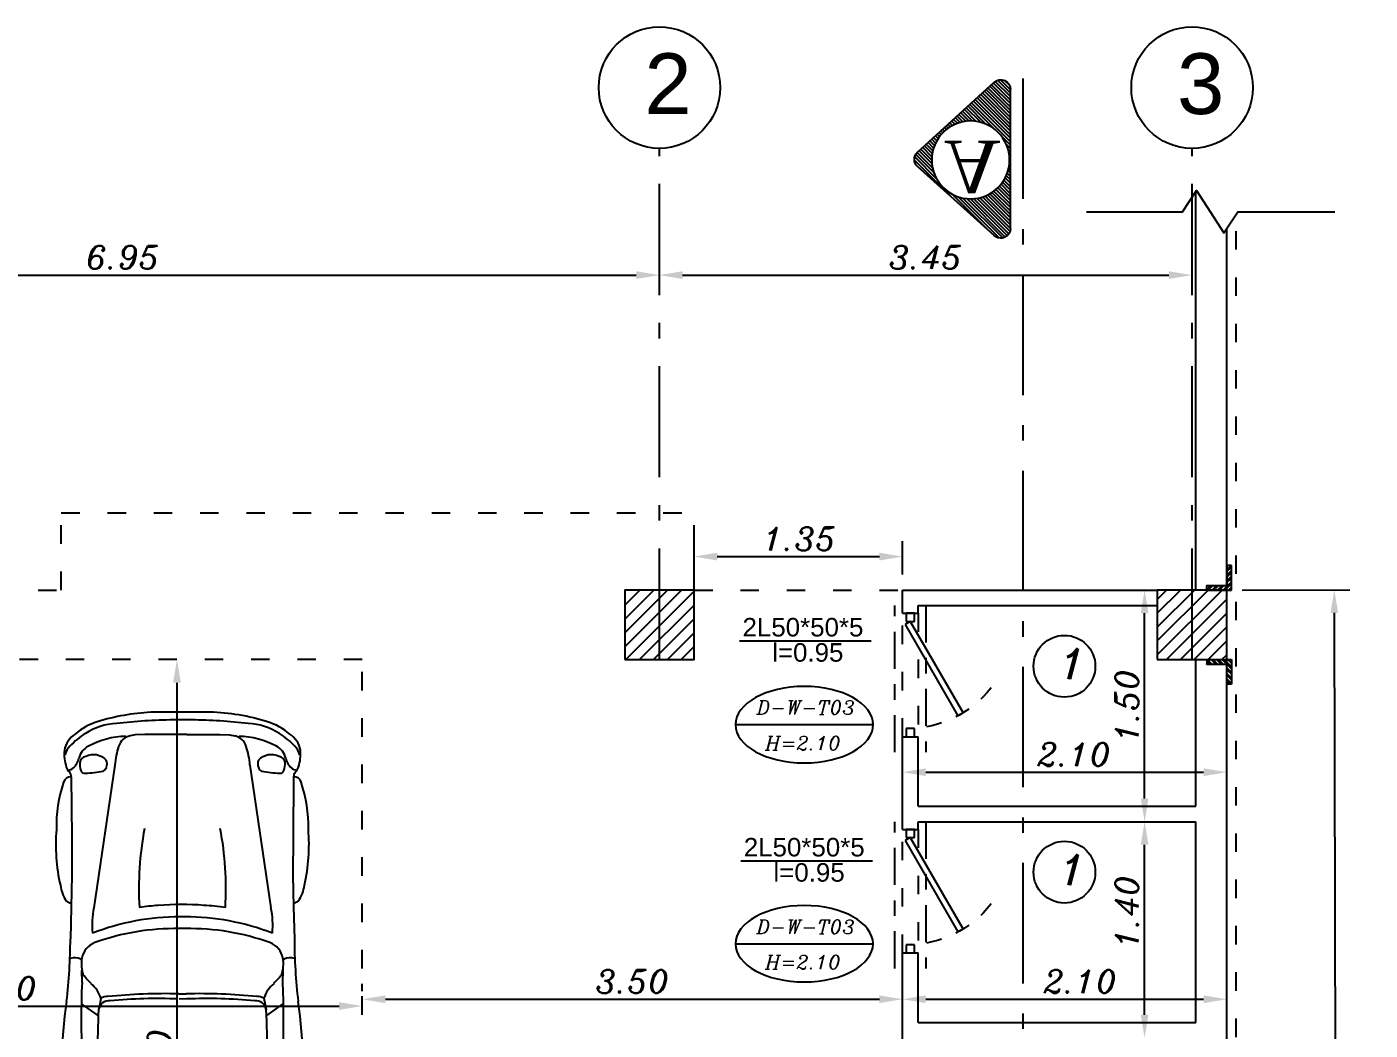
# Model space of a CAD drawing. Header units: millimetres. Extents: x 577 to 2337, y 236 to 943.
# Drawn here: x 1050.64 to 1059.34, y 410.11 to 416.61 of the extents above; entities that cross this region are included whole.
import ezdxf

# ---------------------------------------------------------------- set-up
doc = ezdxf.new("R2010")
doc.units = ezdxf.units.MM
doc.header["$LTSCALE"] = 0.01
doc.linetypes.add('ACAD_ISO03W100', pattern=[30, 12, -18])
doc.linetypes.add('ACAD_ISO10W100', pattern=[18, 12, -3, 0, -3])
for name, color, linetype in [('01-Plan', 1, 'Continuous'), ('03-Ax', 4, 'Continuous'), ('04-Door', 4, 'Continuous'), ('05-Dim', 5, 'Continuous'), ('06-Furn', 4, 'Continuous'), ('07-Text', 3, 'Continuous'), ('09-Sect', 1, 'Continuous'), ('10-coulm', 7, 'Continuous'), ('12-Nal dargah', 3, 'Continuous'), ('15-Window', 4, 'Continuous'), ('18-Maharband', 4, 'Continuous')]:
    doc.layers.add(name, color=color, linetype=linetype)
doc.styles.add('2', font='BHoma.ttf')
doc.styles.get("Standard").update_dxf_attribs({"font": 'italic.shx'})
doc.styles.add('text', font='BBadr.ttf', dxfattribs={"height": 0.2})
doc.dimstyles.new('ISO-25', dxfattribs={"dimtxt": 0.15, "dimasz": 0.15, "dimexe": 0.1, "dimexo": 0.1, "dimgap": 0.04, "dimtad": 1, "dimzin": 1, "dimdsep": 46, "dimtxsty": 'Standard', "dimcen": 0.3, "dimadec": 0, "dimazin": 0, "dimtfac": 1, "dimtmove": 0, "dimatfit": 3, "dimfxl": 1, "dimarcsym": 0})

# ---------------------------------------------------------------- blocks, each defined once
blk = doc.blocks.new('*D446')
at = {"layer": '05-Dim', "color": 0, "lineweight": -2, "transparency": 16777216}
for p, q in [((1058.5112, 412.9607), (1059.2073, 412.9622)), ((1059.1077, 412.8119), (1059.1419, 396.6715)), ((1058.5461, 396.5202), (1059.2423, 396.5217))]:
    blk.add_line(p, q, dxfattribs=at)
at = {"layer": '05-Dim', "color": 0, "transparency": 16777216}
for points in [[(1059.1327, 412.812), (1059.0827, 412.8119), (1059.1073, 412.9619)], [(1059.1669, 396.6715), (1059.1169, 396.6714), (1059.1423, 396.5215)]]:
    blk.add_solid(points, dxfattribs=at)
at = {"layer": 'Defpoints', "color": 0, "transparency": 16777216}
for p in [(1058.4112, 412.9605), (1058.4461, 396.52), (1059.1423, 396.5215)]:
    blk.add_point(p, dxfattribs=at)
at = {"layer": '05-Dim', "color": 0, "transparency": 16777216, "insert": (1059.2407, 404.319), "char_height": 0.15, "attachment_point": 5, "rotation": 270.12169}
blk.add_mtext('16.44', dxfattribs=at)
blk = doc.blocks.new('co2')
at = {"layer": '10-coulm'}
h = blk.add_hatch(dxfattribs=at)
h.set_pattern_fill('ANSI31', color=5, scale=0.02, style=0)
h.set_pattern_definition([(45, (-770.14033, -706.21029), (-0.0449012806, 0.0449012806), [])])
h.paths.add_polyline_path([(0, 0), (0.45, 0), (0.45, 0.45), (0, 0.45)])
at = {"layer": '10-coulm', "color": 7}
blk.add_lwpolyline([(0, 0), (0.45, 0), (0.45, 0.45), (0, 0.45)], close=True, dxfattribs=at)
blk = doc.blocks.new('caaar')
at = {"layer": '06-Furn', "color": 234, "linetype": 'Continuous'}
for p, q in [((863.9568, 647.351), (864.1217, 647.3802)), ((864.1217, 647.3802), (864.2747, 647.4019)), ((864.2747, 647.4019), (864.4334, 647.4142)), ((864.3798, 647.4232), (864.4051, 647.4121)), ((864.4851, 647.4151), (864.4915, 647.4211)), ((865.5385, 647.3859), (865.5376, 647.3893)), ((865.8866, 647.3804), (865.6712, 647.3862)), ((866.1065, 647.3759), (865.8866, 647.3804)), ((866.3624, 647.3772), (866.1065, 647.3759)), ((866.7719, 647.3805), (866.3624, 647.3772)), ((863.5831, 647.3425), (863.5661, 647.3236)), ((864.4758, 647.2752), (864.4883, 647.2633)), ((864.486, 647.2531), (864.4883, 647.2633)), ((865.1509, 647.1976), (865.2303, 647.3104)), ((865.3756, 647.3066), (865.4557, 647.3092)), ((865.5341, 647.3156), (865.5307, 647.3094)), ((863.2074, 647.2371), (863.2471, 647.2507)), ((864.1848, 647.1874), (864.1817, 647.189)), ((865.2264, 647.1864), (865.1913, 647.1941)), ((865.2683, 647.1793), (865.2264, 647.1864)), ((866.8526, 647.0839), (865.8833, 647.227)), ((863.0329, 646.9902), (863.0559, 647.0855)), ((863.0655, 647.112), (863.0559, 647.0855)), ((863.4085, 647.1029), (863.1285, 647.0653)), ((863.5127, 647.1182), (863.4085, 647.1029)), ((863.483, 647.0728), (863.4882, 647.0807)), ((863.6272, 647.1246), (863.5127, 647.1182)), ((863.5391, 647.0684), (863.5459, 647.0866)), ((863.5876, 647.0632), (863.5978, 647.0879)), ((863.7624, 647.1179), (863.7759, 647.1226)), ((863.03, 646.9634), (863.0329, 646.9902)), ((863.4774, 647.0593), (863.483, 647.0728)), ((863.5745, 647.0148), (863.5876, 647.0632)), ((867.058, 646.9451), (867.0513, 646.9801)), ((867.0599, 646.8796), (867.058, 646.9451)), ((863.3813, 646.8236), (863.3724, 646.689)), ((863.4334, 646.8057), (863.4264, 646.688)), ((867.0594, 646.6552), (867.0599, 646.8796)), ((867.2125, 646.4392), (867.2114, 646.8401)), ((863.0113, 646.6391), (863.0113, 646.6103)), ((863.0886, 646.6542), (863.0886, 646.5952)), ((864.2544, 646.658), (864.2544, 646.5914)), ((865.2629, 646.5944), (865.2623, 646.6469)), ((865.298, 646.6494), (865.298, 646.6)), ((865.7409, 646.6038), (865.7409, 646.6456)), ((865.8212, 646.6084), (865.8212, 646.641)), ((867.0594, 646.5943), (867.0594, 646.6552)), ((867.1593, 646.5632), (867.1593, 646.6863)), ((863.3813, 646.4259), (863.3744, 646.5312)), ((863.4334, 646.4438), (863.4278, 646.5384)), ((867.0594, 646.5943), (867.0599, 646.3699)), ((867.0599, 646.3699), (867.058, 646.3043)), ((863.03, 646.2861), (863.0329, 646.2593)), ((863.0329, 646.2593), (863.0559, 646.1639)), ((867.058, 646.3043), (867.0513, 646.2694)), ((863.0655, 646.1375), (863.0559, 646.1639)), ((863.4085, 646.1466), (863.1285, 646.1841)), ((863.4774, 646.1901), (863.483, 646.1766)), ((863.483, 646.1766), (863.4882, 646.1688)), ((863.5391, 646.181), (863.5459, 646.1629)), ((863.5745, 646.2346), (863.5876, 646.1863)), ((863.5876, 646.1863), (863.5978, 646.1616)), ((866.8526, 646.1656), (865.8833, 646.0225)), ((863.5127, 646.1312), (863.4085, 646.1466)), ((863.6272, 646.1248), (863.5127, 646.1312)), ((863.7624, 646.1316), (863.7759, 646.1268)), ((863.2074, 646.0124), (863.2471, 645.9988)), ((864.1848, 646.062), (864.1817, 646.0604)), ((864.4758, 645.9743), (864.4883, 645.9861)), ((864.486, 645.9963), (864.4883, 645.9861)), ((865.1509, 646.0519), (865.2303, 645.939)), ((865.2264, 646.063), (865.1913, 646.0553)), ((865.2683, 646.0702), (865.2264, 646.063)), ((863.5831, 645.9069), (863.5661, 645.9259)), ((863.9568, 645.8985), (864.1217, 645.8692)), ((865.3756, 645.9429), (865.4557, 645.9403)), ((865.5341, 645.9339), (865.5307, 645.9401)), ((864.1217, 645.8692), (864.2747, 645.8476)), ((864.2747, 645.8476), (864.4334, 645.8352)), ((864.3798, 645.8262), (864.4051, 645.8373)), ((864.4851, 645.8343), (864.4915, 645.8283)), ((865.5385, 645.8635), (865.5376, 645.8601)), ((865.8866, 645.8691), (865.6712, 645.8633)), ((866.1065, 645.8736), (865.8866, 645.8691)), ((866.3624, 645.8723), (866.1065, 645.8736)), ((866.7719, 645.8689), (866.3624, 645.8723))]:
    blk.add_line(p, q, dxfattribs=at)
for centre, radius, start, end in [((863.8247, 647.2891), 0.1803, 93.99193, 128.63208), ((864.0257, 644.7943), 2.6832, 88.06932, 94.56623), ((864.0885, 646.6526), 0.8239, 69.29627, 88.08103), ((864.8321, 644.6905), 2.7528, 81.34688, 98.32675), ((866.0613, 647.2285), 0.2268, 96.39258, 125.87752), ((866.3103, 646.2738), 1.2116, 85.06333, 103.0814), ((866.4413, 646.5794), 0.9019, 70.95892, 91.69724), ((863.2502, 647.9727), 0.7127, 297.84555, 310.39857), ((863.8021, 647.9675), 0.6356, 266.85829, 284.09102), ((864.5429, 647.341), 0.094, 127.93733, 224.45152), ((865.6747, 650.9653), 3.5791, 263.12392, 269.94345), ((865.4295, 647.3574), 0.1126, 338.18044, 14.65894), ((866.0021, 647.3594), 0.0908, 144.3579, 165.14223), ((866.7236, 647.385), 0.0484, 354.72897, 75.79235), ((866.7705, 647.4414), 0.0609, 271.28967, 302.9705), ((866.8505, 647.3576), 0.0571, 101.17103, 145.09831), ((866.8791, 647.4053), 0.0601, 182.11003, 221.91059), ((866.922, 647.443), 0.1171, 221.62624, 258.76336), ((866.9261, 647.1556), 0.2722, 84.12283, 108.58097), ((866.8974, 647.3081), 0.1161, 44.41127, 78.23062), ((866.9282, 647.269), 0.1595, 32.40272, 80.70154), ((866.6606, 647.0371), 0.4757, 31.29988, 47.77014), ((866.7472, 647.0807), 0.4179, 17.07271, 40.9279), ((863.3602, 647.0469), 0.2325, 114.3046, 175.44687), ((863.7363, 645.8003), 1.5328, 88.84266, 107.92406), ((865.1348, 642.8176), 4.4954, 86.92923, 99.75241), ((864.8875, 647.8193), 0.7478, 309.89434, 315.81362), ((865.501, 647.0777), 0.2336, 80.30066, 109.3327), ((865.5158, 647.1714), 0.1388, 20.45359, 79.81091), ((866.8231, 647.2892), 0.0264, 106.71716, 187.7191), ((868.3064, 647.3867), 1.5129, 183.83223, 188.49999), ((866.861, 647.1962), 0.1267, 85.97764, 111.03), ((866.8609, 647.2723), 0.0512, 10.90877, 79.96142), ((866.8017, 647.2295), 0.1214, 313.95478, 25.61279), ((866.8689, 647.2064), 0.1255, 27.34067, 76.05389), ((866.5176, 647.0062), 0.5297, 0.39396, 29.1223), ((866.7167, 647.0559), 0.4183, 2.27435, 33.09023), ((863.4046, 646.8704), 0.4163, 118.28413, 144.53918), ((863.7182, 648.7562), 1.6345, 266.80568, 287.90321), ((864.3173, 647.4287), 0.2752, 241.22405, 255.95665), ((864.8507, 645.4339), 1.8759, 104.7432, 109.62364), ((864.319, 647.5437), 0.3881, 259.83516, 284.52323), ((864.575, 646.4362), 0.7488, 90.36222, 102.23161), ((864.2363, 647.3175), 0.2579, 326.32862, 345.54601), ((864.9431, 642.96), 4.2414, 86.64553, 95.04311), ((865.1802, 647.1246), 0.0704, 353.15267, 80.96126), ((865.215, 647.3652), 0.1934, 285.99437, 321.8137), ((865.1789, 647.1326), 0.1009, 359.1708, 27.57084), ((864.1431, 646.6761), 1.5981, 358.90579, 19.89086), ((865.7663, 646.6545), 0.5843, 78.44614, 95.49407), ((864.1703, 646.6412), 1.6509, 359.99328, 21.12094), ((865.7714, 646.771), 1.4416, 2.74806, 17.45429), ((863.5238, 646.9649), 0.1227, 110.4682, 157.31134), ((863.5784, 646.5162), 0.5721, 84.71073, 99.81726), ((863.6284, 647.0656), 0.0205, 337.99442, 82.26533), ((863.7879, 647.0489), 0.0736, 110.28725, 173.50681), ((864.2338, 647.0836), 0.0797, 42.68228, 73.31399), ((864.2382, 647.0833), 0.0767, 344.31488, 45.06324), ((861.9455, 646.794), 3.3203, 357.6004, 5.56791), ((861.3547, 646.7415), 3.9444, 358.66297, 5.66948), ((866.8438, 647.1775), 0.0366, 203.09411, 259.22004), ((866.8608, 647.2009), 0.064, 248.10183, 293.17616), ((866.8052, 646.5293), 0.5566, 71.75258, 85.11417), ((864.4427, 646.7302), 1.3563, 165.69516, 183.21097), ((864.2475, 646.7858), 0.8671, 164.85709, 177.50038), ((864.3615, 646.7751), 0.9287, 162.17773, 178.11174), ((864.7183, 646.6985), 1.2359, 162.58424, 178.79515), ((866.3158, 646.5344), 2.7831, 170.05994, 177.7751), ((865.1061, 646.6493), 1.5148, 164.35051, 179.93648), ((865.126, 646.7388), 1.4466, 167.28557, 178.90858), ((865.7385, 646.653), 1.4841, 163.98028, 179.80597), ((866.9511, 646.9597), 0.1022, 11.47174, 73.90066), ((863.6816, 646.658), 3.4778, 0.46653, 6.84563), ((882.3648, 645.6877), 19.3769, 176.22534, 177.18564), ((866.0169, 644.8054), 2.1154, 78.98529, 93.58959), ((864.4802, 646.7001), 1.4209, 3.55883, 8.7688), ((866.6167, 646.6246), 3.1355, 178.17374, 181.83885), ((869.151, 646.6248), 5.4732, 178.51774, 181.48032), ((863.9504, 646.6273), 1.9546, 355.63891, 4.72509), ((864.3192, 646.6216), 0.9491, 175.92513, 185.46234), ((864.4354, 646.6223), 1.0111, 176.27567, 184.76238), ((863.7689, 646.6247), 0.2348, 175.67195, 184.32793), ((864.6927, 646.6247), 1.1017, 178.63664, 181.36339), ((882.3648, 647.5617), 19.3769, 182.81429, 183.77458), ((864.4427, 646.5193), 1.3563, 176.78897, 194.30477), ((866.3158, 646.7151), 2.7831, 182.22481, 189.93997), ((865.1061, 646.6002), 1.5148, 180.06341, 195.64939), ((865.7385, 646.5964), 1.4841, 180.19395, 196.01964), ((861.9455, 646.4554), 3.3203, 354.43199, 2.39951), ((861.3547, 646.508), 3.9444, 354.33043, 1.33696), ((864.1431, 646.5733), 1.5981, 340.10905, 1.09414), ((864.1703, 646.6082), 1.6509, 338.87898, 0.00665), ((863.6816, 646.5915), 3.4778, 353.1543, 359.5334), ((864.3615, 646.4744), 0.9287, 181.88814, 197.82218), ((864.7183, 646.5509), 1.2359, 181.25181, 197.41574), ((865.126, 646.5106), 1.4466, 181.08011, 192.71449), ((864.4802, 646.5493), 1.4209, 351.23124, 357.15088), ((865.7714, 646.4784), 1.4416, 342.54565, 358.4389), ((864.2475, 646.4637), 0.8671, 182.49952, 195.14284), ((866.0169, 648.444), 2.1154, 266.41036, 281.01465), ((866.9511, 646.2897), 0.1022, 286.09934, 348.52826), ((863.3602, 646.2026), 0.2325, 184.55313, 245.69519), ((863.5238, 646.2845), 0.1227, 202.68825, 249.53164), ((863.5784, 646.7333), 0.5721, 260.18265, 275.28918), ((863.6284, 646.1839), 0.0205, 277.73203, 22.00434), ((863.7879, 646.2006), 0.0736, 186.49245, 249.71193), ((864.2382, 646.1661), 0.0767, 314.93651, 15.68512), ((866.8052, 646.7201), 0.5566, 274.88583, 288.2474), ((866.5176, 646.2432), 0.5297, 330.87765, 359.60593), ((866.7167, 646.1935), 0.4183, 326.90966, 357.72539), ((863.4046, 646.379), 0.4163, 215.46076, 241.71573), ((863.7182, 644.4932), 1.6345, 72.09668, 93.19422), ((864.3173, 645.8208), 0.2752, 104.04337, 118.77595), ((864.319, 645.7057), 0.3881, 75.47675, 100.16471), ((864.2338, 646.1659), 0.0797, 286.68591, 317.31747), ((864.575, 646.8133), 0.7488, 257.76831, 269.63771), ((864.2363, 645.932), 0.2579, 14.4541, 33.67138), ((865.1802, 646.1249), 0.0704, 279.03727, 6.84733), ((865.1789, 646.1168), 0.1009, 332.42892, 0.82893), ((868.3064, 645.8627), 1.5129, 171.49994, 176.1677), ((866.8438, 646.072), 0.0366, 100.7801, 156.9052), ((866.8608, 646.0486), 0.064, 66.82384, 111.89817), ((866.8017, 646.02), 0.1214, 334.38721, 46.04442), ((863.7363, 647.4492), 1.5328, 252.07586, 271.15727), ((864.8507, 647.8155), 1.8759, 250.37625, 255.25671), ((865.1348, 650.4319), 4.4954, 260.2475, 273.07069), ((864.9431, 650.2894), 4.2414, 264.95678, 273.35437), ((865.215, 645.8842), 0.1934, 38.1863, 74.00563), ((864.8875, 645.4301), 0.7478, 44.18627, 50.10555), ((865.5158, 646.0781), 0.1388, 280.18839, 339.5466), ((865.7663, 646.595), 0.5843, 264.50593, 281.55366), ((866.8689, 646.0431), 0.1255, 283.94606, 332.65914), ((866.7472, 646.1687), 0.4179, 319.07205, 342.92722), ((863.2502, 645.2768), 0.7127, 49.60132, 62.15441), ((863.8021, 645.282), 0.6356, 75.9089, 93.14162), ((864.5429, 645.9085), 0.094, 135.54848, 232.06249), ((865.501, 646.1717), 0.2336, 250.66734, 279.69887), ((865.4295, 645.892), 0.1126, 345.34082, 21.81934), ((866.8231, 645.9603), 0.0264, 172.28192, 253.28314), ((866.861, 646.0532), 0.1267, 248.96992, 274.02236), ((866.922, 645.8064), 0.1171, 101.23664, 138.37394), ((866.8609, 645.9772), 0.0512, 280.03867, 349.09123), ((866.9282, 645.9804), 0.1595, 279.29849, 327.59728), ((866.6606, 646.2123), 0.4757, 312.2299, 328.70012), ((863.8247, 645.9604), 0.1803, 231.36792, 266.00806), ((864.0885, 646.5969), 0.8239, 271.91884, 290.70367), ((864.8321, 648.559), 2.7528, 261.67317, 278.65304), ((865.6747, 642.2842), 3.5791, 90.05649, 96.87599), ((866.0021, 645.89), 0.0908, 194.85777, 215.6421), ((866.0613, 646.021), 0.2268, 234.12255, 263.60743), ((866.4413, 646.6701), 0.9019, 268.30263, 289.04096), ((866.7236, 645.8645), 0.0484, 284.20779, 5.27103), ((866.7705, 645.808), 0.0609, 57.02974, 88.71033), ((866.8505, 645.8918), 0.0571, 214.90169, 258.82897), ((866.8791, 645.8441), 0.0601, 138.08907, 177.88951), ((866.9261, 646.0938), 0.2722, 251.41906, 275.87717), ((866.8974, 645.9413), 0.1161, 281.76938, 315.58857), ((864.0257, 648.4551), 2.6832, 265.43369, 271.9306), ((866.3103, 646.9757), 1.2116, 256.91851, 274.93658)]:
    blk.add_arc(centre, radius, start, end, dxfattribs=at)
for p in [(865.5341, 647.3156), (865.5341, 645.9339)]:
    blk.add_point(p, dxfattribs=at)
blk = doc.blocks.new('*D458')
at = {"layer": '03-Ax', "color": 0, "lineweight": -2, "transparency": 16777216}
blk.add_line((1047.9362, 415.0001), (1054.5862, 415.0001), dxfattribs=at)
at = {"layer": '03-Ax', "color": 0, "transparency": 16777216}
for points in [[(1047.9362, 415.0251), (1047.9362, 414.9751), (1047.7862, 415.0001)], [(1054.5862, 415.0251), (1054.5862, 414.9751), (1054.7362, 415.0001)]]:
    blk.add_solid(points, dxfattribs=at)
at = {"layer": 'Defpoints', "color": 0, "transparency": 16777216}
for p in [(1047.7862, 415.0001), (1054.7362, 415.0001), (1054.7362, 415.0001)]:
    blk.add_point(p, dxfattribs=at)
at = {"layer": '03-Ax', "color": 0, "transparency": 16777216, "insert": (1051.2612, 415.1151), "char_height": 0.15, "attachment_point": 5}
blk.add_mtext('6.95', dxfattribs=at)
blk = doc.blocks.new('*D459')
at = {"layer": '03-Ax', "color": 0, "lineweight": -2, "transparency": 16777216}
blk.add_line((1054.8862, 415.0001), (1058.0362, 415.0001), dxfattribs=at)
at = {"layer": '03-Ax', "color": 0, "transparency": 16777216}
for points in [[(1054.8862, 415.0251), (1054.8862, 414.9751), (1054.7362, 415.0001)], [(1058.0362, 415.0251), (1058.0362, 414.9751), (1058.1862, 415.0001)]]:
    blk.add_solid(points, dxfattribs=at)
at = {"layer": 'Defpoints', "color": 0, "transparency": 16777216}
for p in [(1054.7362, 415.0001), (1058.1862, 415.0001), (1058.1862, 415.0001)]:
    blk.add_point(p, dxfattribs=at)
at = {"layer": '03-Ax', "color": 0, "transparency": 16777216, "insert": (1056.4612, 415.1151), "char_height": 0.15, "attachment_point": 5}
blk.add_mtext('3.45', dxfattribs=at)
blk = doc.blocks.new('*D490')
at = {"layer": '05-Dim', "color": 0, "lineweight": -2, "transparency": 16777216}
for p, q in [((1048.0112, 410.2605), (1048.0112, 410.3665)), ((1052.8112, 410.3619), (1052.8112, 410.3665)), ((1048.1612, 410.2665), (1052.6612, 410.2665))]:
    blk.add_line(p, q, dxfattribs=at)
at = {"layer": '05-Dim', "color": 0, "transparency": 16777216}
for points in [[(1048.1612, 410.2915), (1048.1612, 410.2415), (1048.0112, 410.2665)], [(1052.6612, 410.2915), (1052.6612, 410.2415), (1052.8112, 410.2665)]]:
    blk.add_solid(points, dxfattribs=at)
at = {"layer": 'Defpoints', "color": 0, "transparency": 16777216}
for p in [(1052.8112, 410.2665), (1052.8112, 410.2619), (1048.0112, 410.1605)]:
    blk.add_point(p, dxfattribs=at)
at = {"layer": '05-Dim', "color": 0, "transparency": 16777216, "insert": (1050.4648, 410.3815), "char_height": 0.15, "attachment_point": 5}
blk.add_mtext('4.80', dxfattribs=at)
blk = doc.blocks.new('*D491')
at = {"layer": '05-Dim', "color": 0, "lineweight": -2, "transparency": 16777216}
blk.add_line((1051.6112, 412.3605), (1051.6112, 407.9605), dxfattribs=at)
at = {"layer": '05-Dim', "color": 0, "transparency": 16777216}
for points in [[(1051.5862, 412.3605), (1051.6362, 412.3605), (1051.6112, 412.5105)], [(1051.5862, 407.9605), (1051.6362, 407.9605), (1051.6112, 407.8105)]]:
    blk.add_solid(points, dxfattribs=at)
at = {"layer": 'Defpoints', "color": 0, "transparency": 16777216}
for p in [(1051.6112, 412.5105), (1051.6112, 407.8105), (1051.6112, 407.8105)]:
    blk.add_point(p, dxfattribs=at)
at = {"layer": '05-Dim', "color": 0, "transparency": 16777216, "insert": (1051.4962, 409.8806), "char_height": 0.15, "attachment_point": 5, "rotation": 90}
blk.add_mtext('4.70', dxfattribs=at)
blk = doc.blocks.new('F3')
at = {"layer": '04-Door'}
for p, q in [((847.5567, 618.9369), (847.5389, 618.906)), ((848.094, 618.5855), (847.5389, 618.906)), ((848.1118, 618.6163), (847.5567, 618.9369)), ((847.4118, 618.5913), (847.4118, 618.6413)), ((847.4118, 618.6413), (847.4618, 618.6413)), ((847.4618, 618.6413), (847.4618, 618.5913)), ((848.1118, 618.6163), (848.094, 618.5855)), ((848.1118, 618.5913), (848.1118, 618.6413)), ((848.1118, 618.6413), (848.1618, 618.6413)), ((848.1618, 618.6413), (848.1618, 618.5913)), ((847.4618, 618.5913), (847.4118, 618.5913)), ((848.1618, 618.5913), (848.1118, 618.5913))]:
    blk.add_line(p, q, dxfattribs=at)
at = {"layer": '04-Door', "linetype": 'ACAD_ISO03W100', "ltscale": 0.5}
blk.add_arc((848.1029, 618.6009), 0.6413, 127.84997, 180, dxfattribs=at)
blk = doc.blocks.new('*D492')
at = {"layer": '05-Dim', "color": 0, "lineweight": -2, "transparency": 16777216}
blk.add_line((1056.4612, 411.781), (1058.2612, 411.781), dxfattribs=at)
at = {"layer": '05-Dim', "color": 0, "transparency": 16777216}
for points in [[(1056.4612, 411.806), (1056.4612, 411.756), (1056.3112, 411.781)], [(1058.2612, 411.806), (1058.2612, 411.756), (1058.4112, 411.781)]]:
    blk.add_solid(points, dxfattribs=at)
at = {"layer": 'Defpoints', "color": 0, "transparency": 16777216}
for p in [(1056.3112, 411.781), (1058.4112, 411.781), (1058.4112, 411.781)]:
    blk.add_point(p, dxfattribs=at)
at = {"layer": '05-Dim', "color": 0, "transparency": 16777216, "insert": (1057.4216, 411.896), "char_height": 0.15, "attachment_point": 5}
blk.add_mtext('2.10', dxfattribs=at)
blk = doc.blocks.new('*D493')
at = {"layer": '05-Dim', "color": 0, "lineweight": -2, "transparency": 16777216}
blk.add_line((1056.4612, 410.3105), (1058.2612, 410.3105), dxfattribs=at)
at = {"layer": '05-Dim', "color": 0, "transparency": 16777216}
for points in [[(1056.4612, 410.3355), (1056.4612, 410.2855), (1056.3112, 410.3105)], [(1058.2612, 410.3355), (1058.2612, 410.2855), (1058.4112, 410.3105)]]:
    blk.add_solid(points, dxfattribs=at)
at = {"layer": 'Defpoints', "color": 0, "transparency": 16777216}
for p in [(1056.3112, 410.3105), (1058.4112, 410.3105), (1058.4112, 410.3105)]:
    blk.add_point(p, dxfattribs=at)
at = {"layer": '05-Dim', "color": 0, "transparency": 16777216, "insert": (1057.4617, 410.4255), "char_height": 0.15, "attachment_point": 5}
blk.add_mtext('2.10', dxfattribs=at)
blk = doc.blocks.new('*D465')
at = {"layer": '05-Dim', "color": 0, "lineweight": -2, "transparency": 16777216}
blk.add_line((1057.8788, 410.2105), (1057.8788, 411.3105), dxfattribs=at)
at = {"layer": '05-Dim', "color": 0, "transparency": 16777216}
for points in [[(1057.8538, 411.3105), (1057.9038, 411.3105), (1057.8788, 411.4605)], [(1057.8538, 410.2105), (1057.9038, 410.2105), (1057.8788, 410.0605)]]:
    blk.add_solid(points, dxfattribs=at)
at = {"layer": 'Defpoints', "color": 0, "transparency": 16777216}
for p in [(1057.8788, 411.4605), (1057.8788, 411.4605), (1057.8788, 410.0605)]:
    blk.add_point(p, dxfattribs=at)
at = {"layer": '05-Dim', "color": 0, "transparency": 16777216, "insert": (1057.7638, 410.8764), "char_height": 0.15, "attachment_point": 5, "rotation": 90}
blk.add_mtext('1.40', dxfattribs=at)
blk = doc.blocks.new('*D466')
at = {"layer": '05-Dim', "color": 0, "lineweight": -2, "transparency": 16777216}
blk.add_line((1057.8788, 411.6105), (1057.8788, 412.8105), dxfattribs=at)
at = {"layer": '05-Dim', "color": 0, "transparency": 16777216}
for points in [[(1057.8538, 412.8105), (1057.9038, 412.8105), (1057.8788, 412.9605)], [(1057.8538, 411.6105), (1057.9038, 411.6105), (1057.8788, 411.4605)]]:
    blk.add_solid(points, dxfattribs=at)
at = {"layer": 'Defpoints', "color": 0, "transparency": 16777216}
for p in [(1057.8788, 412.9605), (1057.8788, 412.9605), (1057.8788, 411.4605)]:
    blk.add_point(p, dxfattribs=at)
at = {"layer": '05-Dim', "color": 0, "transparency": 16777216, "insert": (1057.7638, 412.2105), "char_height": 0.15, "attachment_point": 5, "rotation": 90}
blk.add_mtext('1.50', dxfattribs=at)
blk = doc.blocks.new('*D495')
at = {"layer": '05-Dim', "color": 0, "lineweight": -2, "transparency": 16777216}
for p, q in [((1052.8112, 410.3619), (1052.8112, 410.4105)), ((1052.9612, 410.3105), (1056.1612, 410.3105))]:
    blk.add_line(p, q, dxfattribs=at)
at = {"layer": '05-Dim', "color": 0, "transparency": 16777216}
for points in [[(1052.9612, 410.3355), (1052.9612, 410.2855), (1052.8112, 410.3105)], [(1056.1612, 410.3355), (1056.1612, 410.2855), (1056.3112, 410.3105)]]:
    blk.add_solid(points, dxfattribs=at)
at = {"layer": 'Defpoints', "color": 0, "transparency": 16777216}
for p in [(1052.8112, 410.2619), (1056.3112, 410.3105), (1056.3112, 410.3105)]:
    blk.add_point(p, dxfattribs=at)
at = {"layer": '05-Dim', "color": 0, "transparency": 16777216, "insert": (1054.5612, 410.4255), "char_height": 0.15, "attachment_point": 5}
blk.add_mtext('3.50', dxfattribs=at)
blk = doc.blocks.new('*D497')
at = {"layer": '05-Dim', "color": 0, "lineweight": -2, "transparency": 16777216}
for p, q in [((1054.9612, 413.0605), (1054.9612, 413.2771)), ((1056.3112, 413.0605), (1056.3112, 413.2771)), ((1055.1112, 413.1771), (1056.1612, 413.1771))]:
    blk.add_line(p, q, dxfattribs=at)
at = {"layer": '05-Dim', "color": 0, "transparency": 16777216}
for points in [[(1055.1112, 413.2021), (1055.1112, 413.1521), (1054.9612, 413.1771)], [(1056.1612, 413.2021), (1056.1612, 413.1521), (1056.3112, 413.1771)]]:
    blk.add_solid(points, dxfattribs=at)
at = {"layer": 'Defpoints', "color": 0, "transparency": 16777216}
for p in [(1056.3112, 413.1771), (1054.9612, 412.9605), (1056.3112, 412.9605)]:
    blk.add_point(p, dxfattribs=at)
at = {"layer": '05-Dim', "color": 0, "transparency": 16777216, "insert": (1055.6439, 413.2921), "char_height": 0.15, "attachment_point": 5}
blk.add_mtext('1.35', dxfattribs=at)
blk = doc.blocks.new('Section')
at = {"layer": '09-Sect'}
h = blk.add_hatch(dxfattribs=at)
h.set_pattern_fill('ANSI31', color=8, scale=0.01)
h.paths.add_polyline_path([(616.475, 655.14, 0.651534), (616.264, 655.047), (616.264, 653.248, 0.649458), (616.474, 653.154), (617.467, 654.048, 0.443397), (617.468, 654.235)])
h.paths.add_polyline_path([(617.284, 654.135, -1), (616.276, 654.135, -1)], flags=16)
for p, q in [((616.264, 653.248), (616.264, 655.047)), ((617.468, 654.235), (616.475, 655.14)), ((616.474, 653.154), (617.467, 654.048))]:
    blk.add_line(p, q, dxfattribs=at)
blk.add_circle((616.78, 654.135), 0.504, dxfattribs=at)
for centre, start, end in [((616.39, 655.047), 47.6576, 180), ((617.383, 654.142), 312.0081, 47.6576), ((616.39, 653.248), 180, 312.0081)]:
    blk.add_arc(centre, 0.126, start, end, dxfattribs=at)
at = {"layer": '09-Sect', "color": 1, "insert": (617.127, 653.709), "char_height": 0.67457, "width": 0.3656, "attachment_point": 1, "rotation": 180, "style": '2'}
blk.add_mtext('{\\fTimes New Roman|b0|i0|c0|p18;A}', dxfattribs=at)
blk = doc.blocks.new('nabshi.16')
at = {"layer": '18-Maharband'}
h = blk.add_hatch(dxfattribs=at)
h.set_pattern_fill('ANSI32', color=5, scale=0.002667)
h.set_pattern_definition([(45, (104.628065, 31.17932), (-0.01796051224, 0.01796051224), []), (45, (104.640038, 31.17932), (-0.01796051224, 0.01796051224), [])])
edge = h.paths.add_edge_path()
edge.add_arc((1121.682, 457.4802), 0.0016, 270, 360)
edge.add_line((1121.6836, 457.4802), (1121.6836, 457.6076))
edge.add_arc((1121.6852, 457.6076), 0.0016, 90, 180, ccw=False)
edge.add_line((1121.6852, 457.6092), (1121.8119, 457.6092))
edge.add_arc((1121.8116, 457.6113), 0.00207, 277.48062, 385.26935)
edge.add_line((1121.8135, 457.6121), (1121.8135, 457.6386))
edge.add_line((1121.8135, 457.6386), (1121.6535, 457.6386))
edge.add_line((1121.6535, 457.6386), (1121.6535, 457.4786))
edge.add_line((1121.6535, 457.4786), (1121.682, 457.4786))
at = {"layer": '18-Maharband', "color": 2}
for p, q in [((1121.8135, 457.6386), (1121.6535, 457.6386)), ((1121.6535, 457.6386), (1121.6535, 457.4786)), ((1121.6836, 457.4802), (1121.6836, 457.6076)), ((1121.8119, 457.6092), (1121.6852, 457.6092)), ((1121.8135, 457.6386), (1121.8135, 457.6108)), ((1121.6535, 457.4786), (1121.682, 457.4786))]:
    blk.add_line(p, q, dxfattribs=at)
for centre, start, end in [((1121.6852, 457.6076), 90, 180), ((1121.8119, 457.6108), 270, 0), ((1121.682, 457.4802), 270, 0)]:
    blk.add_arc(centre, 0.0016, start, end, dxfattribs=at)

msp = doc.modelspace()

# ---------------------------------------------------------------- linework, layer by layer
at = {"layer": '01-Plan'}
for p, q in [((1058.2112, 412.9605), (1058.2112, 415.5428)), ((1058.4112, 412.9605), (1058.4112, 415.3022)), ((1056.3112, 412.8105), (1056.3112, 412.9605)), ((1056.3112, 412.9605), (1057.9612, 412.9605)), ((1056.4112, 412.8105), (1056.4112, 412.8605)), ((1056.4112, 412.8605), (1057.9612, 412.8605)), ((1056.3112, 412.8105), (1056.4112, 412.8105)), ((1058.2112, 411.5605), (1058.2112, 412.5105)), ((1058.4112, 409.1605), (1058.4112, 412.5105)), ((1056.3112, 411.4105), (1056.3112, 412.0105)), ((1056.3112, 412.0105), (1056.4112, 412.0105)), ((1056.4112, 411.5605), (1056.4112, 412.0105)), ((1056.4112, 411.5605), (1058.2112, 411.5605)), ((1056.4112, 411.4105), (1056.4112, 411.4605)), ((1056.4112, 411.4605), (1058.2112, 411.4605)), ((1058.2112, 410.1605), (1058.2112, 411.4605)), ((1056.3112, 411.4105), (1056.4112, 411.4105)), ((1056.3112, 410.0105), (1056.3112, 410.6105)), ((1056.3112, 410.6105), (1056.4112, 410.6105)), ((1056.4112, 410.1605), (1056.4112, 410.6105)), ((1056.4112, 410.1605), (1058.2112, 410.1605))]:
    msp.add_line(p, q, dxfattribs=at)
at = {"layer": '01-Plan', "color": 4, "linetype": 'ACAD_ISO03W100'}
for p, q in [((1058.4712, 396.2649), (1058.4712, 415.3942)), ((1050.8612, 412.9605), (1050.8612, 413.4605)), ((1050.8612, 413.4605), (1054.9612, 413.4605)), ((1054.9612, 412.9605), (1054.9612, 413.4605)), ((1048.0112, 412.9605), (1050.8612, 412.9605)), ((1054.9612, 412.9605), (1056.3112, 412.9605)), ((1056.3112, 412.0105), (1056.3112, 412.8105)), ((1056.4112, 412.8105), (1056.4112, 412.0105)), ((1056.3112, 410.6105), (1056.3112, 411.4105)), ((1056.4112, 411.4105), (1056.4112, 410.6105))]:
    msp.add_line(p, q, dxfattribs=at)
at = {"layer": '03-Ax', "linetype": 'ACAD_ISO10W100', "ltscale": 6}
for p, q in [((1054.7362, 412.5105), (1054.7362, 415.8211)), ((1058.1862, 412.5105), (1058.1862, 415.8211))]:
    msp.add_line(p, q, dxfattribs=at)
at = {"layer": '03-Ax'}
for centre in [(1054.7362, 416.2144), (1058.1862, 416.2144)]:
    msp.add_circle(centre, 0.3933, dxfattribs=at)
at = {"layer": '06-Furn', "color": 5, "linetype": 'ACAD_ISO03W100'}
msp.add_lwpolyline([(1050.4112, 412.5105), (1050.4112, 407.8105), (1052.8112, 407.8105), (1052.8112, 412.5105)], close=True, dxfattribs=at)
at = {"layer": '07-Text', "color": 3}
for centre in [(1057.3597, 412.4672), (1057.3597, 411.1335)]:
    msp.add_circle(centre, 0.2, dxfattribs=at)
at = {"layer": '09-Sect', "color": 7, "linetype": 'ACAD_ISO10W100', "ltscale": 6.5}
msp.add_line((1057.09, 416.2734), (1057.09, 396.7598), dxfattribs=at)
at = {"layer": '09-Sect', "color": 0}
msp.add_lwpolyline([(1057.5029, 415.4104), (1058.1249, 415.4104), (1058.2141, 415.5472), (1058.3925, 415.2736), (1058.4817, 415.4104), (1059.1114, 415.4104)], dxfattribs=at)
at = {"layer": '12-Nal dargah', "linetype": 'ACAD_ISO10W100', "ltscale": 2}
for p, q in [((1056.2612, 411.9105), (1056.2612, 412.8605)), ((1056.4612, 412.8605), (1056.4612, 411.9105)), ((1056.2612, 410.5105), (1056.2612, 411.4605)), ((1056.4612, 411.4605), (1056.4612, 410.5105))]:
    msp.add_line(p, q, dxfattribs=at)
at = {"layer": '12-Nal dargah', "lineweight": 25}
for p, q in [((1055.2552, 412.6323), (1056.1077, 412.6323)), ((1055.2634, 411.2076), (1056.1159, 411.2076))]:
    msp.add_line(p, q, dxfattribs=at)
at = {"layer": '15-Window', "color": 4}
for p, q in [((1055.2291, 412.0888), (1056.1201, 412.0888)), ((1055.2289, 410.6698), (1056.1199, 410.6698))]:
    msp.add_line(p, q, dxfattribs=at)
at = {"layer": '15-Window', "color": 4, "extrusion": (0, 0, -1)}
for centre in [(1055.6746, 412.0888), (1055.6744, 410.6698)]:
    msp.add_ellipse(centre, major_axis=(0.4455, 0), ratio=0.555556, dxfattribs=at)

# ---------------------------------------------------------------- block references
at = {"layer": '04-Door', "xscale": -1.066666666666667, "yscale": 1.066666666666667, "zscale": 1.066666666666667, "rotation": 270}
for p in [(396.5037, -491.8955), (396.5037, -493.2955)]:
    msp.add_blockref('F3', p, dxfattribs=at)
at = {"layer": '06-Furn', "color": 241, "xscale": 0.9529256555680451, "yscale": 0.9529256555680451, "zscale": 0.9529256555680451, "rotation": 89.99999999999999}
msp.add_blockref('caaar', (1667.8317, -414.2191), dxfattribs=at)
at = {"layer": '09-Sect', "xscale": -0.4999999999999368, "yscale": 0.4999999999999368, "zscale": 0.4999999999999368}
msp.add_blockref('Section', (1365.1422, 88.6787), dxfattribs=at)
at = {"layer": '10-coulm'}
for p in [(1054.5112, 412.5105), (1057.9612, 412.5105)]:
    msp.add_blockref('co2', p, dxfattribs=at)
at = {"layer": '18-Maharband', "rotation": 180}
msp.add_blockref('nabshi.16', (2180.0948, 870.5991), dxfattribs=at)
at = {"layer": '18-Maharband', "xscale": -1}
msp.add_blockref('nabshi.16', (2180.0948, -45.1282), dxfattribs=at)

# ---------------------------------------------------------------- texts
at = {"layer": '03-Ax', "char_height": 0.393333, "width": 0.681928, "attachment_point": 1}
for s, insert in [('{\\fArial|b0|i0|c0|p32;2}', (1054.6393, 416.4365)), ('{\\fArial|b0|i0|c0|p32;3}', (1058.0893, 416.4365))]:
    msp.add_mtext(s, dxfattribs=dict(at, insert=insert))
at = {"layer": '07-Text', "color": 3, "char_height": 0.2, "width": 0.227981, "attachment_point": 1, "style": 'text'}
for insert in [(1057.3268, 412.5825), (1057.3268, 411.2487)]:
    msp.add_mtext('{\\Fitalic|c0;1}', dxfattribs=dict(at, insert=insert))
at = {"layer": '12-Nal dargah', "char_height": 0.12, "width": 1.094233, "style": 'text'}
for s, insert, attachment_point in [('{\\fArial|b0|i0|c0|p34;2L50*50*5}', (1056.0575, 412.7799), 3), ('{\\fArial|b0|i0|c0|p34;l=0.95}', (1055.928, 412.4948), 9), ('{\\fArial|b0|i0|c0|p34;2L50*50*5}', (1056.0657, 411.3553), 3), ('{\\fArial|b0|i0|c0|p34;l=0.95}', (1055.9363, 411.0702), 9)]:
    msp.add_mtext(s, dxfattribs=dict(at, insert=insert, attachment_point=attachment_point))
at = {"layer": '15-Window', "color": 4, "char_height": 0.09075, "width": 1.519305, "attachment_point": 3}
for s, insert in [('D-W-T03', (1056.0031, 412.2448)), ('H=2.10', (1055.9113, 412.0149)), ('D-W-T03', (1056.0029, 410.8258)), ('H=2.10', (1055.9111, 410.5959))]:
    msp.add_mtext(s, dxfattribs=dict(at, insert=insert))

# ---------------------------------------------------------------- dimensions: what is measured, and where the dimension line sits
at = {"layer": '03-Ax', "color": 5}
for base, p1, p2, picture, middle in [((1054.7362, 415.0001), (1047.7862, 415.0001), (1054.7362, 415.0001), '*D458', (1051.2612, 415.1151)), ((1058.1862, 415.0001), (1054.7362, 415.0001), (1058.1862, 415.0001), '*D459', (1056.4612, 415.1151))]:
    dim = msp.add_linear_dim(base=base, p1=p1, p2=p2, dimstyle='ISO-25', dxfattribs=at)
    dim.commit()
    dim.dimension.update_dxf_attribs({"geometry": picture, "text_midpoint": middle})
at = {"layer": '05-Dim'}
for base, p1, p2, picture, middle in [((1056.3112, 413.1771), (1054.9612, 412.9605), (1056.3112, 412.9605), '*D497', (1055.6439, 413.1771)), ((1058.4112, 411.781), (1056.3112, 411.781), (1058.4112, 411.781), '*D492', (1057.4216, 411.781)), ((1058.4112, 410.3105), (1056.3112, 410.3105), (1058.4112, 410.3105), '*D493', (1057.4617, 410.3105)), ((1052.8112, 410.2665), (1048.0112, 410.1605), (1052.8112, 410.2619), '*D490', (1050.4648, 410.2665))]:
    dim = msp.add_linear_dim(base=base, p1=p1, p2=p2, dimstyle='ISO-25', dxfattribs=at)
    dim.commit()
    dim.dimension.update_dxf_attribs({"geometry": picture, "text_midpoint": middle, "dimtype": 160})
dim = msp.add_linear_dim(base=(1057.8788, 412.9605), p1=(1057.8788, 411.4605), p2=(1057.8788, 412.9605), angle=90, dimstyle='ISO-25', dxfattribs=at)
dim.commit()
dim.dimension.update_dxf_attribs({"geometry": '*D466', "text_midpoint": (1057.7638, 412.2105)})
for base, p1, p2, angle, picture, middle, dimtype in [((1059.1423, 396.5215), (1058.4112, 412.9605), (1058.4461, 396.52), 270.12169, '*D446', (1059.1257, 404.3188), 161), ((1051.6112, 407.8105), (1051.6112, 412.5105), (1051.6112, 407.8105), 90, '*D491', (1051.6112, 409.8806), 160), ((1057.8788, 411.4605), (1057.8788, 410.0605), (1057.8788, 411.4605), 90, '*D465', (1057.8788, 410.8764), 160)]:
    dim = msp.add_linear_dim(base=base, p1=p1, p2=p2, angle=angle, dimstyle='ISO-25', dxfattribs=at)
    dim.commit()
    dim.dimension.update_dxf_attribs({"geometry": picture, "text_midpoint": middle, "dimtype": dimtype})
dim = msp.add_linear_dim(base=(1056.3112, 410.3105), p1=(1052.8112, 410.2619), p2=(1056.3112, 410.3105), dimstyle='ISO-25', dxfattribs=at)
dim.commit()
dim.dimension.update_dxf_attribs({"geometry": '*D495', "text_midpoint": (1054.5612, 410.4255)})

doc.saveas('drawing.dxf')
